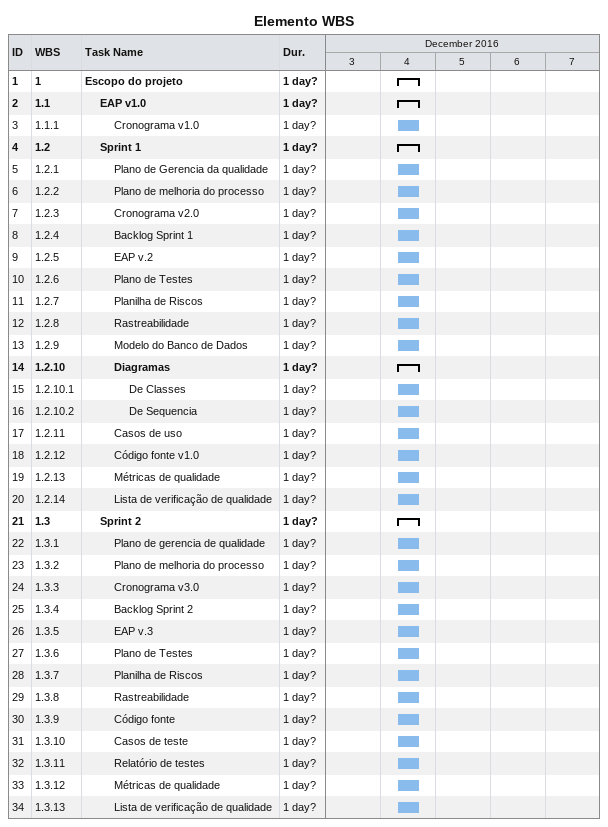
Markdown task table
Elemento WBS

| ID | WBS | Task | Duration | Start | Finish |
|---|---|---|---|---|---|
| 1 | 1 | **Escopo do projeto** | 1d? | 2016-12-04 | 2016-12-04 |
| 2 | 1.1 | **EAP v1.0** | 1d? | 2016-12-04 | 2016-12-04 |
| 3 | 1.1.1 | Cronograma v1.0 | 1d? | 2016-12-04 | 2016-12-04 |
| 4 | 1.2 | **Sprint 1** | 1d? | 2016-12-04 | 2016-12-04 |
| 5 | 1.2.1 | Plano de Gerencia da qualidade | 1d? | 2016-12-04 | 2016-12-04 |
| 6 | 1.2.2 | Plano de melhoria do processo | 1d? | 2016-12-04 | 2016-12-04 |
| 7 | 1.2.3 | Cronograma v2.0 | 1d? | 2016-12-04 | 2016-12-04 |
| 8 | 1.2.4 | Backlog Sprint 1 | 1d? | 2016-12-04 | 2016-12-04 |
| 9 | 1.2.5 | EAP v.2 | 1d? | 2016-12-04 | 2016-12-04 |
| 10 | 1.2.6 | Plano de Testes | 1d? | 2016-12-04 | 2016-12-04 |
| 11 | 1.2.7 | Planilha de Riscos | 1d? | 2016-12-04 | 2016-12-04 |
| 12 | 1.2.8 | Rastreabilidade | 1d? | 2016-12-04 | 2016-12-04 |
| 13 | 1.2.9 | Modelo do Banco de Dados | 1d? | 2016-12-04 | 2016-12-04 |
| 14 | 1.2.10 | **Diagramas** | 1d? | 2016-12-04 | 2016-12-04 |
| 15 | 1.2.10.1 | De Classes | 1d? | 2016-12-04 | 2016-12-04 |
| 16 | 1.2.10.2 | De Sequencia | 1d? | 2016-12-04 | 2016-12-04 |
| 17 | 1.2.11 | Casos de uso | 1d? | 2016-12-04 | 2016-12-04 |
| 18 | 1.2.12 | Código fonte v1.0 | 1d? | 2016-12-04 | 2016-12-04 |
| 19 | 1.2.13 | Métricas de qualidade | 1d? | 2016-12-04 | 2016-12-04 |
| 20 | 1.2.14 | Lista de verificação de qualidade | 1d? | 2016-12-04 | 2016-12-04 |
| 21 | 1.3 | **Sprint 2** | 1d? | 2016-12-04 | 2016-12-04 |
| 22 | 1.3.1 | Plano de gerencia de qualidade | 1d? | 2016-12-04 | 2016-12-04 |
| 23 | 1.3.2 | Plano de melhoria do processo | 1d? | 2016-12-04 | 2016-12-04 |
| 24 | 1.3.3 | Cronograma v3.0 | 1d? | 2016-12-04 | 2016-12-04 |
| 25 | 1.3.4 | Backlog Sprint 2 | 1d? | 2016-12-04 | 2016-12-04 |
| 26 | 1.3.5 | EAP v.3 | 1d? | 2016-12-04 | 2016-12-04 |
| 27 | 1.3.6 | Plano de Testes | 1d? | 2016-12-04 | 2016-12-04 |
| 28 | 1.3.7 | Planilha de Riscos | 1d? | 2016-12-04 | 2016-12-04 |
| 29 | 1.3.8 | Rastreabilidade | 1d? | 2016-12-04 | 2016-12-04 |
| 30 | 1.3.9 | Código fonte | 1d? | 2016-12-04 | 2016-12-04 |
| 31 | 1.3.10 | Casos de teste | 1d? | 2016-12-04 | 2016-12-04 |
| 32 | 1.3.11 | Relatório de testes | 1d? | 2016-12-04 | 2016-12-04 |
| 33 | 1.3.12 | Métricas de qualidade | 1d? | 2016-12-04 | 2016-12-04 |
| 34 | 1.3.13 | Lista de verificação de qualidade | 1d? | 2016-12-04 | 2016-12-04 |
